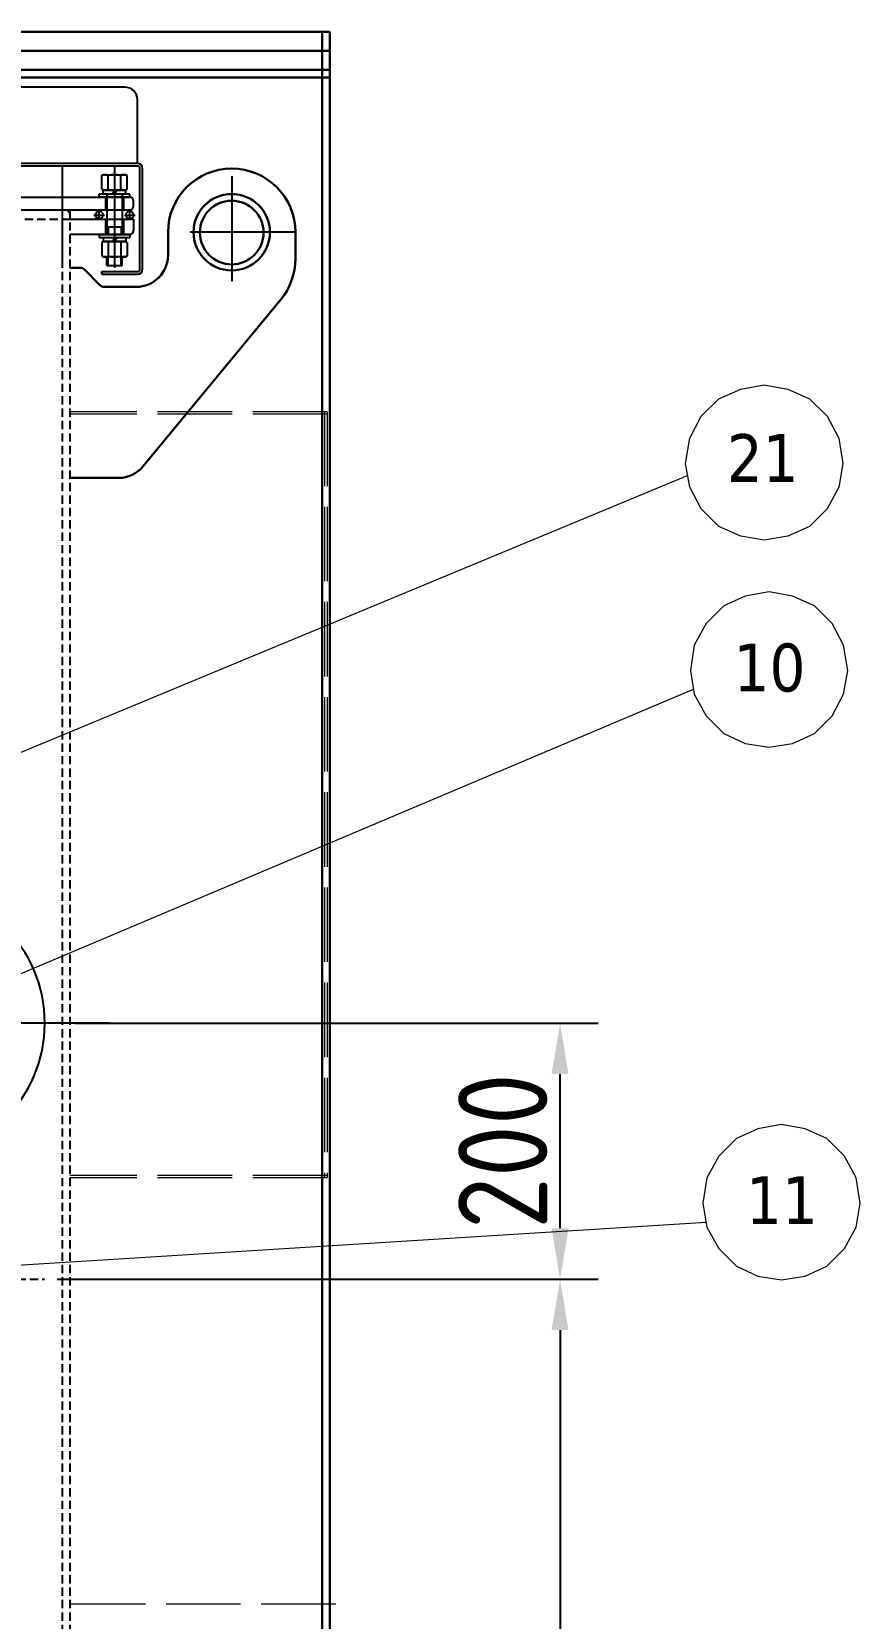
# Model space of a CAD drawing. Header units: millimetres. Extents: x 45841 to 102963, y -329287 to -163666.
# Drawn here: x 49427 to 50078, y -165800 to -164554 of the extents above; entities that cross this region are included whole.
import ezdxf

# ---------------------------------------------------------------- set-up
doc = ezdxf.new("R2010")
doc.units = ezdxf.units.MM
doc.header["$LTSCALE"] = 13
for name, pattern in [('2 虚线', [5.75, 4.5, -1.25]), ('CENTER', [50.8, 31.75, -6.35, 6.35, -6.35]), ('CENTERX2', [101.6, 63.5, -12.7, 12.7, -12.7]), ('DASHED', [0.75, 0.5, -0.25]), ('HIDDEN', [9.525, 6.35, -3.175])]:
    doc.linetypes.add(name, pattern=pattern)
doc.layers.get('0').update_dxf_attribs({"color": 1, "linetype": 'CENTER'})
for name, color, linetype in [('1', 4, 'Continuous'), ('2', 3, 'Continuous'), ('4', 2, 'HIDDEN'), ('4虚线层', 6, 'DASHED'), ('粗实线', 4, 'Continuous')]:
    doc.layers.add(name, color=color, linetype=linetype)
doc.layers.add('标注、文本', color=3, linetype='Continuous', lineweight=25)
doc.layers.add('铁心', color=3, linetype='Continuous', lineweight=0)
doc.styles.get("Standard").update_dxf_attribs({"font": 'gbenor.shx', "bigfont": 'gbcbig.shx'})
doc.styles.add('Tahoma$001', font='tahoma.ttf', dxfattribs={"height": 2.159784})
doc.dimstyles.new('1-15', dxfattribs={"dimscale": 20, "dimtxt": 3.5, "dimasz": 2, "dimexe": 1.5, "dimexo": 0.5, "dimgap": 0.5, "dimtad": 1, "dimtoh": 1, "dimdec": 1, "dimdsep": 46, "dimtxsty": 'Standard', "dimcen": 2.5, "dimclrd": 3, "dimclre": 3, "dimclrt": 3, "dimadec": 0, "dimazin": 2, "dimtfac": 1, "dimtdec": 1, "dimtmove": 0, "dimatfit": 2, "dimfxl": 1, "dimarcsym": 0})

# ---------------------------------------------------------------- blocks, each defined once
blk = doc.blocks.new('低压套管测试图13')
at = {"color": 4, "linetype": 'Continuous'}
for p, q in [((-23526.68, -26555.56), (-23516.68, -26555.56)), ((-23526.68, -26655.56), (-23526.68, -26555.56)), ((-23516.68, -26655.56), (-23516.68, -26555.56)), ((-23526.68, -26655.56), (-23516.68, -26655.56))]:
    blk.add_line(p, q, dxfattribs=at)
for centre, radius in [((-23521.68, -26605.56), 85), ((-23571.18, -26556.06), 7), ((-23521.68, -26605.56), 55), ((-23471.22, -26556.06), 7), ((-23571.18, -26655.06), 7), ((-23471.22, -26655.06), 7)]:
    blk.add_circle(centre, radius, dxfattribs=at)
for radius, start, end in [(45, 96.37937, 263.62063), (45, 276.37937, 83.62063), (15, 289.47122, 250.52878), (6, 146.44269, 213.55731), (6, 326.44269, 33.55731)]:
    blk.add_arc((-23521.68, -26605.56), radius, start, end, dxfattribs=at)
at = {"layer": '4', "color": 1}
for p, q in [((-23521.68, -26731.22), (-23521.68, -26479.9)), ((-23565.85, -26561.39), (-23576.51, -26550.74)), ((-23476.54, -26561.39), (-23465.89, -26550.74)), ((-23647.34, -26605.56), (-23396.02, -26605.56)), ((-23565.85, -26649.73), (-23576.51, -26660.39)), ((-23476.54, -26649.73), (-23465.89, -26660.39))]:
    blk.add_line(p, q, dxfattribs=at)
blk.add_circle((-23521.68, -26605.56), 70, dxfattribs=at)
blk = doc.blocks.new('*D1742')
at = {"layer": 'Defpoints', "color": 0, "transparency": 16777216}
for p in [(49437, -165533.5), (49437, -166853.5), (49841.9, -166853.5)]:
    blk.add_point(p, dxfattribs=at)
at = {"layer": '标注、文本', "color": 3, "lineweight": -2, "transparency": 16777216}
for p, q in [((49447, -165533.5), (49871.9, -165533.5)), ((49841.9, -165573.5), (49841.9, -166813.5)), ((49447, -166853.5), (49871.9, -166853.5))]:
    blk.add_line(p, q, dxfattribs=at)
at = {"layer": '标注、文本', "color": 3, "transparency": 16777216}
for points in [[(49835.2, -165573.5), (49848.5, -165573.5), (49841.9, -165533.5)], [(49835.2, -166813.5), (49848.5, -166813.5), (49841.9, -166853.5)]]:
    blk.add_solid(points, dxfattribs=at)
at = {"layer": '标注、文本', "color": 3, "transparency": 16777216, "insert": (49796.9, -166193.5), "char_height": 70, "attachment_point": 5, "rotation": 90}
blk.add_mtext('1320', dxfattribs=at)
blk = doc.blocks.new('*D1743')
at = {"layer": 'Defpoints', "color": 0, "transparency": 16777216}
for p in [(49451, -165332.4), (49841.9, -165332.4), (49451, -165533.5)]:
    blk.add_point(p, dxfattribs=at)
at = {"layer": '标注、文本', "color": 3, "lineweight": -2, "transparency": 16777216}
for p, q in [((49461, -165332.4), (49871.9, -165332.4)), ((49841.9, -165493.5), (49841.9, -165372.4)), ((49461, -165533.5), (49871.9, -165533.5))]:
    blk.add_line(p, q, dxfattribs=at)
at = {"layer": '标注、文本', "color": 3, "transparency": 16777216}
for points in [[(49835.2, -165372.4), (49848.5, -165372.4), (49841.9, -165332.4)], [(49835.2, -165493.5), (49848.5, -165493.5), (49841.9, -165533.5)]]:
    blk.add_solid(points, dxfattribs=at)
at = {"layer": '标注、文本', "color": 3, "transparency": 16777216, "insert": (49796.9, -165432.9), "char_height": 70, "attachment_point": 5, "rotation": 90}
blk.add_mtext('200', dxfattribs=at)

msp = doc.modelspace()

# ---------------------------------------------------------------- linework, layer by layer
at = {"color": 2, "linetype": '2 虚线', "lineweight": 15, "true_color": 0xf1eb1f}
msp.add_line((49665.809, -165788.784), (49457.032, -165788.784), dxfattribs=at)
at = {"layer": '1'}
for p, q in [((49482.107, -164666.625), (49483.437, -164665.858)), ((49482.107, -164677.29), (49482.107, -164666.625)), ((49483.437, -164665.858), (49500.628, -164665.858)), ((49487.07, -164677.29), (49487.07, -164666.625)), ((49496.995, -164677.29), (49496.995, -164666.625)), ((49501.957, -164666.625), (49500.628, -164665.858)), ((49501.957, -164677.29), (49501.957, -164666.625)), ((49480.032, -164683.558), (49480.032, -164681.058)), ((49504.032, -164681.058), (49480.032, -164681.058)), ((49482.107, -164677.29), (49483.437, -164678.058)), ((49483.032, -164681.058), (49483.032, -164678.058)), ((49501.032, -164678.058), (49483.032, -164678.058)), ((49501.032, -164681.058), (49483.032, -164681.058)), ((49483.437, -164678.058), (49500.628, -164678.058)), ((49490.332, -164681.058), (49492.032, -164678.058)), ((49492.032, -164681.058), (49493.732, -164678.058)), ((49501.957, -164677.29), (49500.628, -164678.058)), ((49501.032, -164681.058), (49501.032, -164678.058)), ((49504.032, -164683.558), (49504.032, -164681.058)), ((49504.032, -164683.558), (49480.032, -164683.558)), ((49486.032, -164681.276), (49486.032, -164706.776)), ((49498.032, -164681.276), (49498.032, -164706.776)), ((49480.032, -164712.776), (49504.032, -164712.776)), ((49480.032, -164712.776), (49480.032, -164715.276)), ((49480.032, -164715.276), (49504.032, -164715.276)), ((49482.107, -164719.043), (49483.437, -164718.276)), ((49483.032, -164715.276), (49501.032, -164715.276)), ((49483.032, -164715.276), (49483.032, -164718.276)), ((49483.032, -164718.276), (49501.032, -164718.276)), ((49500.628, -164718.276), (49483.437, -164718.276)), ((49486.032, -164706.776), (49498.032, -164706.776)), ((49486.032, -164706.776), (49486.032, -164712.776)), ((49492.032, -164715.276), (49490.332, -164718.276)), ((49493.732, -164715.276), (49492.032, -164718.276)), ((49498.032, -164706.776), (49498.032, -164712.776)), ((49501.957, -164719.043), (49500.628, -164718.276)), ((49501.032, -164715.276), (49501.032, -164718.276)), ((49504.032, -164712.776), (49504.032, -164715.276)), ((49482.107, -164719.043), (49482.107, -164729.708)), ((49482.107, -164729.708), (49483.437, -164730.476)), ((49500.628, -164730.476), (49483.437, -164730.476)), ((49486.032, -164737.217), (49486.032, -164730.476)), ((49487.07, -164719.043), (49487.07, -164729.708)), ((49496.995, -164719.043), (49496.995, -164729.708)), ((49498.032, -164737.217), (49498.032, -164730.476)), ((49501.957, -164729.708), (49500.628, -164730.476)), ((49501.957, -164719.043), (49501.957, -164729.708)), ((49486.032, -164737.217), (49498.032, -164737.217))]:
    msp.add_line(p, q, dxfattribs=at)
at = {"layer": '1', "color": 1, "linetype": 'CENTERX2', "lineweight": -3, "ltscale": 0.1}
for p, q in [((49584.032, -164667.073), (49584.032, -164755.014)), ((49492.032, -164681.119), (49492.032, -164724.386)), ((49475.848, -164697.558), (49484.217, -164697.558)), ((49480.032, -164700.796), (49480.032, -164694.319)), ((49499.848, -164697.558), (49508.217, -164697.558)), ((49504.032, -164700.796), (49504.032, -164694.319)), ((49634.032, -164711.044), (49534.032, -164711.044))]:
    msp.add_line(p, q, dxfattribs=at)
at = {"layer": '1'}
for centre, radius, start, end in [((49484.643, -164670.426), 4.569, 57.914436, 123.704561), ((49492.032, -164683.858), 18, 73.996597, 106.003403), ((49499.422, -164670.426), 4.569, 56.295439, 122.085564), ((49484.643, -164673.489), 4.569, 236.295439, 302.085564), ((49492.032, -164660.058), 18, 253.996597, 286.003403), ((49499.422, -164673.489), 4.569, 237.441248, 303.704561), ((49484.643, -164722.844), 4.569, 57.441248, 123.704561), ((49492.032, -164736.276), 18, 73.996597, 106.003403), ((49499.422, -164722.844), 4.569, 56.295439, 122.085564), ((49484.643, -164725.907), 4.569, 236.295439, 302.085564), ((49492.032, -164712.476), 18, 253.996597, 286.003403), ((49499.422, -164725.907), 4.569, 237.914436, 303.704561)]:
    msp.add_arc(centre, radius, start, end, dxfattribs=at)
at = {"layer": '2'}
for p, q in [((49486.932, -164706.776), (49486.932, -164712.776)), ((49497.132, -164706.776), (49497.132, -164712.776)), ((49486.932, -164737.217), (49486.932, -164730.476)), ((49497.132, -164737.217), (49497.132, -164730.476))]:
    msp.add_line(p, q, dxfattribs=at)
at = {"layer": '4'}
for p, q in [((49451.032, -164658.276), (49451.032, -164739.076)), ((49492.032, -164658.276), (49492.032, -164739.076))]:
    msp.add_line(p, q, dxfattribs=at)
at = {"layer": '4虚线层'}
for p, q in [((49451.032, -164693.558), (49451.032, -166745.526)), ((49457.032, -164693.558), (49457.032, -166745.526)), ((47842.032, -164700.776), (49467.032, -164700.776)), ((47885.032, -165533.526), (49437.032, -165533.526))]:
    msp.add_line(p, q, dxfattribs=at)
msp.add_arc((49455.032, -164696.776), 2, 0, 90, dxfattribs=at)
msp.add_arc((49455.032, -164696.776), 2, 0, 90, dxfattribs=at)
at = {"layer": '标注、文本', "color": 4, "lineweight": 30}
for p, q in [((49655.032, -166745.526), (49655.032, -164553.558)), ((49661.032, -166753.526), (49661.032, -164553.558)), ((49534.032, -164729.035), (49534.032, -164711.052)), ((49634.032, -164732.049), (49634.032, -164711.052)), ((49464.944, -164738.918), (49457.032, -164738.918)), ((49480.507, -164752.55), (49468.5, -164740.404)), ((49484.063, -164754.035), (49509.032, -164754.035)), ((49622.61, -164763.857), (49514.532, -164894.939)), ((49457.205, -164904.035), (49495.243, -164904.035))]:
    msp.add_line(p, q, dxfattribs=at)
at = {"layer": '标注、文本'}
for p, q in [((49500.032, -164597.052), (47822.032, -164597.052)), ((49510.032, -164657.052), (49510.032, -164607.052)), ((49510.032, -164657.052), (47812.032, -164657.052)), ((49510.032, -164659.052), (47812.032, -164659.052)), ((49512.032, -164740.035), (49512.032, -164661.052)), ((49514.032, -164740.035), (49514.032, -164661.052)), ((49584.032, -164661.052), (49584.032, -164661.052)), ((47837.032, -164693.558), (49504.032, -164693.558)), ((47842.032, -164683.558), (49504.032, -164683.558)), ((49485.032, -164683.558), (49485.032, -164693.558)), ((49499.032, -164683.558), (49499.032, -164693.558)), ((49507.032, -164690.558), (49507.032, -164686.558)), ((49507.032, -164690.558), (49507.032, -164686.558)), ((49457.032, -164700.776), (49507.032, -164700.776)), ((49457.032, -164700.776), (49507.032, -164700.776)), ((49457.032, -164700.776), (49507.032, -164700.776)), ((49457.032, -164700.776), (49507.032, -164700.776)), ((49485.032, -164700.776), (49485.032, -164712.776)), ((49499.032, -164700.776), (49499.032, -164712.776)), ((49507.032, -164700.776), (49507.032, -164709.776)), ((49504.032, -164712.776), (49457.032, -164712.776)), ((49504.032, -164712.776), (49457.032, -164712.776)), ((49482.036, -164742.035), (49510.032, -164742.035)), ((49482.036, -164744.035), (49482.036, -164742.035)), ((49482.036, -164744.035), (49510.032, -164744.035))]:
    msp.add_line(p, q, dxfattribs=at)
at = {"layer": '标注、文本', "color": 2, "linetype": '2 虚线', "lineweight": 15, "true_color": 0xf1eb1f}
for p, q in [((49659.032, -164852.035), (49457.032, -164852.035)), ((49659.032, -164854.035), (49457.032, -164854.035)), ((49657.032, -164852.035), (49657.032, -165454.035)), ((49659.032, -164852.035), (49659.032, -165454.035)), ((49659.032, -165452.035), (49457.032, -165452.035)), ((49659.032, -165454.035), (49457.032, -165454.035))]:
    msp.add_line(p, q, dxfattribs=at)
at = {"layer": '标注、文本', "color": 4, "lineweight": 30}
for centre, radius in [((49584.032, -164711.044), 30), ((49584.032, -164711.293), 25)]:
    msp.add_circle(centre, radius, dxfattribs=at)
at = {"layer": '标注、文本'}
for centre in [(49480.032, -164697.558), (49504.032, -164697.558)]:
    msp.add_circle(centre, 3, dxfattribs=at)
for centre, radius, start, end in [((49500.032, -164607.052), 10, 0, 90), ((49510.032, -164661.052), 4, 0, 90), ((49510.032, -164661.052), 2, 0, 90), ((49504.032, -164686.558), 3, 0, 90), ((49504.032, -164686.558), 3, 0, 90), ((49504.032, -164690.558), 3, 270, 0), ((49504.032, -164690.558), 3, 270, 0), ((49504.032, -164709.776), 3, 270, 0), ((49510.032, -164740.035), 2, 270, 0), ((49510.032, -164740.035), 4, 270, 0)]:
    msp.add_arc(centre, radius, start, end, dxfattribs=at)
at = {"layer": '标注、文本', "color": 4, "lineweight": 30}
for centre, radius, start, end in [((49584.032, -164711.052), 50, 90, 180), ((49584.032, -164711.052), 50, 0, 90), ((49509.032, -164729.035), 25, 270, 0), ((49464.944, -164743.918), 5, 44.668094, 90), ((49584.032, -164732.049), 50, 320.494144, 0), ((49484.063, -164749.035), 5, 224.668094, 270), ((49495.243, -164879.035), 25, 270, 320.494144)]:
    msp.add_arc(centre, radius, start, end, dxfattribs=at)
at = {"layer": '粗实线', "lineweight": 30}
for p, q in [((49661.032, -164553.558), (47661.032, -164553.558)), ((49661.032, -164568.558), (47661.032, -164568.558)), ((49661.032, -164583.558), (47661.032, -164583.558)), ((49661.032, -164589.558), (47667.032, -164589.558))]:
    msp.add_line(p, q, dxfattribs=at)
at = {"layer": '铁心'}
for points in [[(49940.416, -164892.729), (49943.729, -164872.851), (49952.765, -164855.683), (49966.62, -164841.829), (49983.787, -164834.299), (50002.16, -164830.986), (50020.833, -164834.299), (50037.7, -164841.829), (50051.555, -164855.683), (50060.891, -164872.851), (50063.903, -164892.729), (50060.891, -164911.403), (50051.555, -164928.27), (50037.7, -164942.124), (50020.833, -164949.955), (50002.16, -164952.967), (49983.787, -164949.955), (49966.62, -164942.124), (49952.765, -164928.27), (49943.729, -164911.403)], [(50067.769, -165055.373), (50064.456, -165035.495), (50055.42, -165018.327), (50041.565, -165004.473), (50024.398, -164996.943), (50006.025, -164993.63), (49987.352, -164996.943), (49970.485, -165004.473), (49956.631, -165018.327), (49947.294, -165035.495), (49944.282, -165055.373), (49947.294, -165074.047), (49956.631, -165090.913), (49970.485, -165104.768), (49987.352, -165112.599), (50006.025, -165115.611), (50024.398, -165112.599), (50041.565, -165104.768), (50055.42, -165090.913), (50064.456, -165074.047)], [(50077.597, -165473.892), (50074.284, -165454.014), (50065.248, -165436.846), (50051.394, -165422.991), (50034.226, -165415.462), (50015.854, -165412.148), (49997.18, -165415.462), (49980.313, -165422.991), (49966.459, -165436.846), (49957.122, -165454.014), (49954.11, -165473.892), (49957.122, -165492.566), (49966.459, -165509.432), (49980.313, -165523.287), (49997.18, -165531.118), (50015.854, -165534.129), (50034.226, -165531.118), (50051.394, -165523.287), (50065.248, -165509.432), (50074.284, -165492.566)]]:
    msp.add_lwpolyline(points, close=True, dxfattribs=at)
for points in [[(48703.655, -165416.561), (49942.073, -164902.066), (49942.073, -164902.066)], [(48686.088, -165603.267), (49946.66, -165070.118), (49946.66, -165070.118)], [(49172.282, -165537.672), (49956.488, -165488.636), (49956.488, -165488.636)]]:
    msp.add_lwpolyline(points, dxfattribs=at)

# ---------------------------------------------------------------- block references
at = {"color": 4, "linetype": 'Continuous', "xscale": -1.25, "yscale": 1.25, "zscale": 1.25}
msp.add_blockref('低压套管测试图13', (19928.895, -132075.401), dxfattribs=at)

# ---------------------------------------------------------------- texts
at = {"layer": '铁心', "style": 'Tahoma$001'}
for s, p in [('21', (49972.828, -164907.237)), ('10', (49978.131, -165071.795)), ('11', (49987.959, -165490.314))]:
    msp.add_text(s, height=37.5893, dxfattribs=at).set_placement(p)

# ---------------------------------------------------------------- dimensions: what is measured, and where the dimension line sits
at = {"layer": '标注、文本'}
dim = msp.add_linear_dim(base=(49841.876, -165332.352), p1=(49451.032, -165533.526), p2=(49451.032, -165332.352), angle=90, text='200', dimstyle='1-15', dxfattribs=at)
dim.commit()
dim.dimension.update_dxf_attribs({"geometry": '*D1743', "text_midpoint": (49796.876, -165432.939)})
dim = msp.add_linear_dim(base=(49841.876, -166853.526), p1=(49437.032, -165533.526), p2=(49437.032, -166853.526), angle=90, dimstyle='1-15', dxfattribs=at)
dim.commit()
dim.dimension.update_dxf_attribs({"geometry": '*D1742', "text_midpoint": (49796.876, -166193.526)})

doc.saveas('drawing.dxf')
